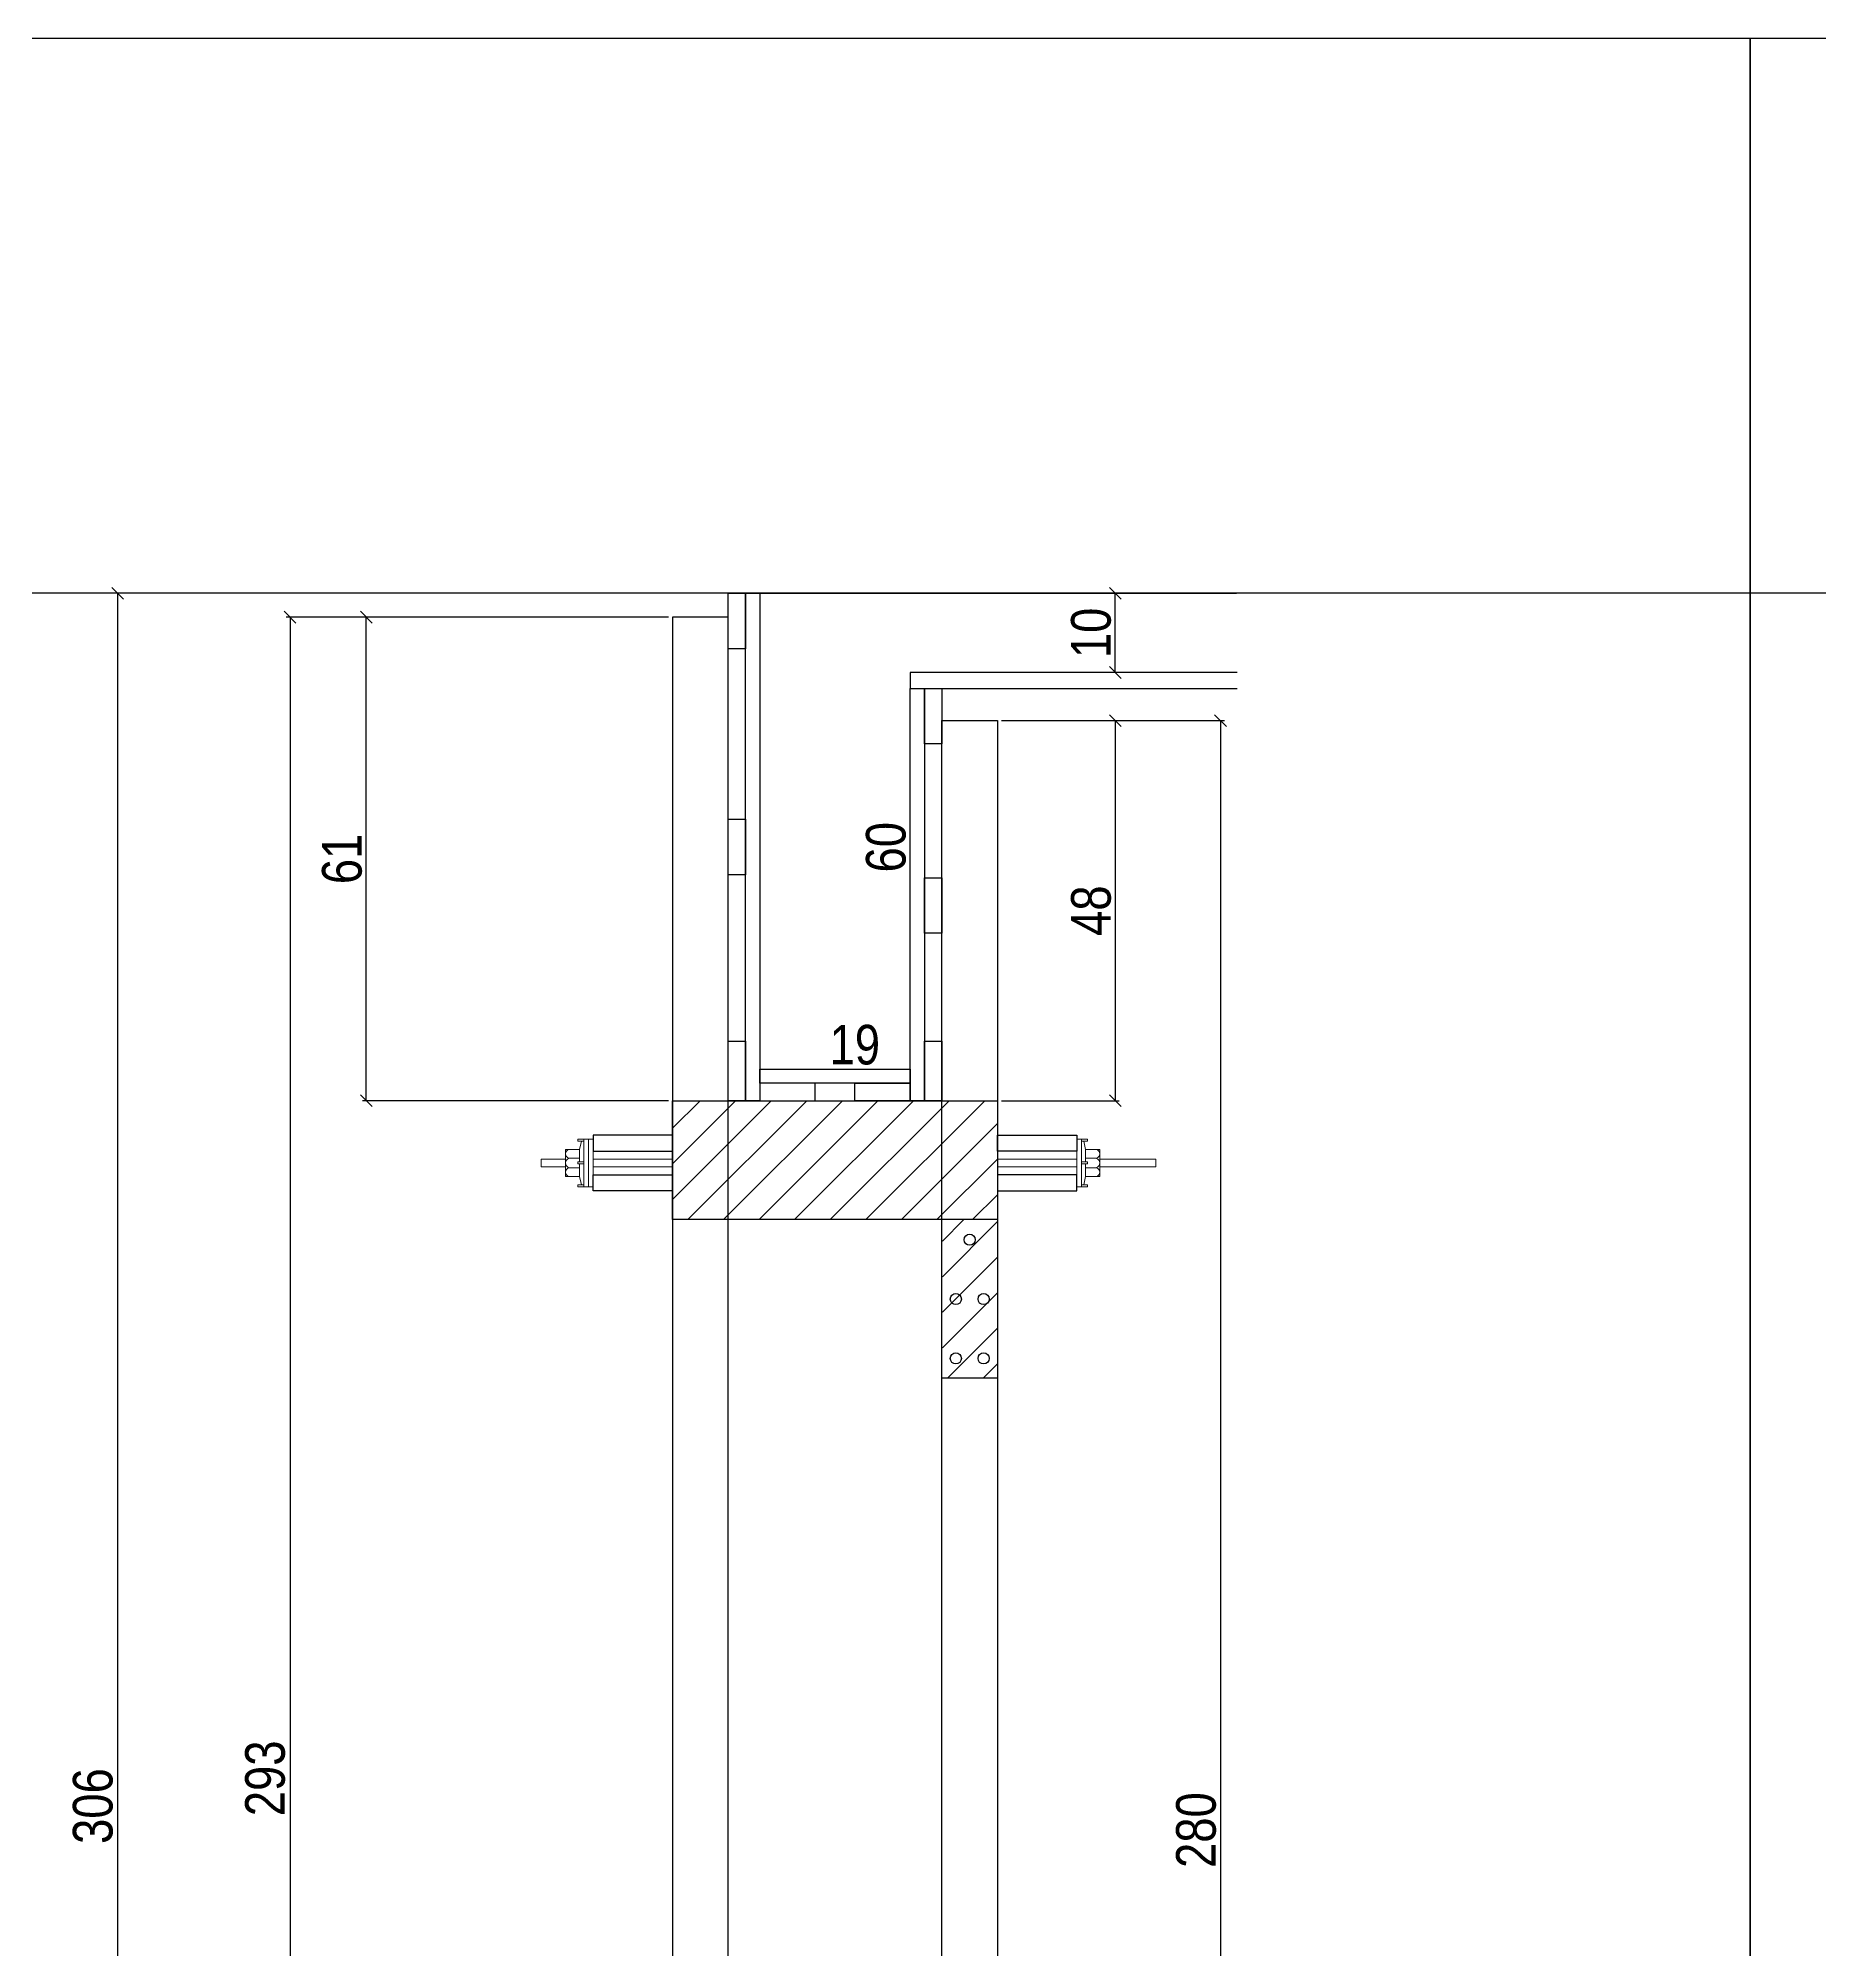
# Model space of a CAD drawing. Extents: x 17311 to 161354, y 153625 to 211469.
# Drawn here: x 18621.6 to 19071.3, y 206817.7 to 207300.1 of the extents above; entities that cross this region are included whole.
import ezdxf

# ---------------------------------------------------------------- set-up
doc = ezdxf.new("R2010")
doc.units = 0
doc.layers.get('0').update_dxf_attribs({"linetype": 'CONTINUOUS'})
doc.layers.get('DEFPOINTS').update_dxf_attribs({"linetype": 'CONTINUOUS'})
for name, color, linetype in [('8', 111, 'CONTINUOUS'), ('COTA', 241, 'CONTINUOUS'), ('detalhes', 4, 'CONTINUOUS'), ('TIRAS REESCORAMENTO', 252, 'CONTINUOUS')]:
    doc.layers.add(name, color=color, linetype=linetype)
doc.layers.add('BARRA_ANCORAGEM', color=1, linetype='CONTINUOUS', lineweight=15)
doc.styles.add('COTA TECNICA 2X', font='techl___.ttf', dxfattribs={"height": 10})
doc.dimstyles.new('SECAO', dxfattribs={"dimscale": 0.333333, "dimtxt": 5, "dimasz": 9, "dimexe": 3, "dimexo": 3, "dimgap": 3, "dimtad": 1, "dimdec": 1, "dimlfac": 0.5, "dimzin": 12, "dimdsep": 46, "dimtxsty": 'COTA TECNICA 2X', "dimblk1": 'OBLIQUE', "dimblk2": 'OBLIQUE', "dimsah": 1, "dimcen": 0.9, "dimclrd": 4, "dimclre": 4, "dimclrt": 240, "dimadec": 1, "dimazin": 3, "dimtfac": 1, "dimtdec": 1, "dimtmove": 0, "dimatfit": 3, "dimfxl": 1, "dimtolj": 1, "dimtzin": 12, "dimarcsym": 0})

# ---------------------------------------------------------------- blocks, each defined once
blk = doc.blocks.new('_Oblique')
at = {"color": 0, "linetype": 'ByBlock', "lineweight": -2}
blk.add_line((-0.5, -0.5), (0.5, 0.5), dxfattribs=at)
blk = doc.blocks.new('*D2989')
at = {"layer": 'DEFPOINTS', "color": 0, "transparency": 16777216}
for p in [(18781.74, 207154.02), (18685.19, 206567.92), (18781.74, 206567.92)]:
    blk.add_point(p, dxfattribs=at)
at = {"layer": 'detalhes', "color": 4, "lineweight": -2, "transparency": 16777216}
for p, q in [((18780.74, 207154.02), (18684.19, 207154.02)), ((18685.19, 207154.02), (18685.19, 206567.92)), ((18780.74, 206567.92), (18684.19, 206567.92))]:
    blk.add_line(p, q, dxfattribs=at)
at = {"layer": 'detalhes', "color": 4, "lineweight": -2, "transparency": 16777216, "xscale": 3, "yscale": 3, "zscale": 3}
for p, rotation in [((18685.19, 207154.02), 90), ((18685.19, 206567.92), 270)]:
    blk.add_blockref('_Oblique', p, dxfattribs=dict(at, rotation=rotation))
at = {"layer": 'detalhes', "color": 240, "transparency": 16777216, "insert": (18678.94, 206860.97), "char_height": 10, "attachment_point": 5, "rotation": 90, "style": 'COTA TECNICA 2X'}
blk.add_mtext('\\A1;293', dxfattribs=at)
blk = doc.blocks.new('*D2995')
at = {"layer": 'DEFPOINTS', "color": 0, "transparency": 16777216}
for p in [(18704.45, 207154.02), (18781.74, 207154.02), (18781.74, 207031.97)]:
    blk.add_point(p, dxfattribs=at)
at = {"layer": 'detalhes', "color": 4, "lineweight": -2, "transparency": 16777216}
for p, q in [((18780.74, 207154.02), (18703.45, 207154.02)), ((18704.45, 207031.97), (18704.45, 207154.02)), ((18780.74, 207031.97), (18703.45, 207031.97))]:
    blk.add_line(p, q, dxfattribs=at)
at = {"layer": 'detalhes', "color": 4, "lineweight": -2, "transparency": 16777216, "xscale": 3, "yscale": 3, "zscale": 3}
for p, rotation in [((18704.45, 207154.02), 90), ((18704.45, 207031.97), 270)]:
    blk.add_blockref('_Oblique', p, dxfattribs=dict(at, rotation=rotation))
at = {"layer": 'detalhes', "color": 240, "transparency": 16777216, "insert": (18698.34, 207092.99), "char_height": 10, "attachment_point": 5, "rotation": 90, "style": 'COTA TECNICA 2X'}
blk.add_mtext('\\A1;61', dxfattribs=at)
blk = doc.blocks.new('*D2976')
at = {"layer": 'DEFPOINTS', "color": 0, "transparency": 16777216}
for p in [(18863.74, 207127.89), (18863.74, 207031.97), (18893.49, 207031.97)]:
    blk.add_point(p, dxfattribs=at)
at = {"layer": 'detalhes', "color": 4, "lineweight": -2, "transparency": 16777216}
for p, q in [((18864.74, 207127.89), (18894.49, 207127.89)), ((18893.49, 207127.89), (18893.49, 207031.97)), ((18864.74, 207031.97), (18894.49, 207031.97))]:
    blk.add_line(p, q, dxfattribs=at)
at = {"layer": 'detalhes', "color": 4, "lineweight": -2, "transparency": 16777216, "xscale": 3, "yscale": 3, "zscale": 3}
for p, rotation in [((18893.49, 207127.89), 90), ((18893.49, 207031.97), 270)]:
    blk.add_blockref('_Oblique', p, dxfattribs=dict(at, rotation=rotation))
at = {"layer": 'detalhes', "color": 240, "transparency": 16777216, "insert": (18887.4, 207079.93), "char_height": 10, "attachment_point": 5, "rotation": 90, "style": 'COTA TECNICA 2X'}
blk.add_mtext('\\A1;48', dxfattribs=at)
blk = doc.blocks.new('*D2977')
at = {"layer": 'DEFPOINTS', "color": 0, "transparency": 16777216}
for p in [(18795.74, 207160.02), (18641.68, 206547.92), (18781.74, 206547.92)]:
    blk.add_point(p, dxfattribs=at)
at = {"layer": 'detalhes', "color": 4, "lineweight": -2, "transparency": 16777216}
for p, q in [((18794.74, 207160.02), (18640.68, 207160.02)), ((18641.68, 207160.02), (18641.68, 206547.92)), ((18780.74, 206547.92), (18640.68, 206547.92))]:
    blk.add_line(p, q, dxfattribs=at)
at = {"layer": 'detalhes', "color": 4, "lineweight": -2, "transparency": 16777216, "xscale": 3, "yscale": 3, "zscale": 3}
for p, rotation in [((18641.68, 207160.02), 90), ((18641.68, 206547.92), 270)]:
    blk.add_blockref('_Oblique', p, dxfattribs=dict(at, rotation=rotation))
at = {"layer": 'detalhes', "color": 240, "transparency": 16777216, "insert": (18635.46, 206853.97), "char_height": 10, "attachment_point": 5, "rotation": 90, "style": 'COTA TECNICA 2X'}
blk.add_mtext('\\A1;306', dxfattribs=at)
blk = doc.blocks.new('*D2979')
at = {"layer": 'DEFPOINTS', "color": 0, "transparency": 16777216}
for p in [(18828.78, 207160.02), (18841.74, 207160.02), (18828.78, 207039.97)]:
    blk.add_point(p, dxfattribs=at)
at = {"layer": 'detalhes', "color": 240, "transparency": 16777216, "insert": (18835.63, 207095.94), "char_height": 10, "attachment_point": 5, "rotation": 90, "style": 'COTA TECNICA 2X'}
blk.add_mtext('\\A1;60', dxfattribs=at)
blk = doc.blocks.new('*D2980')
at = {"layer": 'DEFPOINTS', "color": 0, "transparency": 16777216}
for p in [(18803.74, 207039.97), (18841.74, 207039.97), (18841.74, 207039.97)]:
    blk.add_point(p, dxfattribs=at)
at = {"layer": 'detalhes', "color": 240, "transparency": 16777216, "insert": (18827.74, 207046.05), "char_height": 10, "attachment_point": 5, "style": 'COTA TECNICA 2X'}
blk.add_mtext('\\A1;19', dxfattribs=at)
blk = doc.blocks.new('*D2983')
at = {"layer": 'DEFPOINTS', "color": 0, "transparency": 16777216}
for p in [(18893.49, 207160.02), (18893.49, 207160.02), (18893.49, 207140.02)]:
    blk.add_point(p, dxfattribs=at)
at = {"layer": 'detalhes', "color": 4, "lineweight": -2, "transparency": 16777216}
for p, q in [((18893.49, 207140.02), (18893.49, 207160.02)), ((18894.49, 207160.02), (18894.49, 207160.02)), ((18894.49, 207140.02), (18894.49, 207140.02))]:
    blk.add_line(p, q, dxfattribs=at)
at = {"layer": 'detalhes', "color": 4, "lineweight": -2, "transparency": 16777216, "xscale": 3, "yscale": 3, "zscale": 3}
for p, rotation in [((18893.49, 207160.02), 90), ((18893.49, 207140.02), 270)]:
    blk.add_blockref('_Oblique', p, dxfattribs=dict(at, rotation=rotation))
at = {"layer": 'detalhes', "color": 240, "transparency": 16777216, "insert": (18887.39, 207150.02), "char_height": 10, "attachment_point": 5, "rotation": 90, "style": 'COTA TECNICA 2X'}
blk.add_mtext('\\A1;10', dxfattribs=at)
blk = doc.blocks.new('*D2984')
at = {"layer": 'DEFPOINTS', "color": 0, "transparency": 16777216}
for p in [(18864.74, 207127.89), (18864.74, 206567.92), (18920.03, 206567.92)]:
    blk.add_point(p, dxfattribs=at)
at = {"layer": 'detalhes', "color": 4, "lineweight": -2, "transparency": 16777216}
for p, q in [((18865.74, 207127.89), (18921.03, 207127.89)), ((18920.03, 207127.89), (18920.03, 206567.92)), ((18865.74, 206567.92), (18921.03, 206567.92))]:
    blk.add_line(p, q, dxfattribs=at)
at = {"layer": 'detalhes', "color": 4, "lineweight": -2, "transparency": 16777216, "xscale": 3, "yscale": 3, "zscale": 3}
for p, rotation in [((18920.03, 207127.89), 90), ((18920.03, 206567.92), 270)]:
    blk.add_blockref('_Oblique', p, dxfattribs=dict(at, rotation=rotation))
at = {"layer": 'detalhes', "color": 240, "transparency": 16777216, "insert": (18913.91, 206847.91), "char_height": 10, "attachment_point": 5, "rotation": 90, "style": 'COTA TECNICA 2X'}
blk.add_mtext('\\A1;280', dxfattribs=at)
blk = doc.blocks.new('A$C51C4441F')
at = {"layer": 'BARRA_ANCORAGEM'}
for p, q in [((-2.25, 3.4), (-1.79, 5.5)), ((-2.25, 3.4), (-5.81, 3.39)), ((-5.81, 3.39), (-5.81, -3.39)), ((-2.25, 1.2), (-5.02, 1.2)), ((-2.25, 3.4), (-2.25, 3.4)), ((-2.25, 3.4), (-2.25, 0.25)), ((-2.25, -3.4), (-5.81, -3.39)), ((-2.25, -1.2), (-5.02, -1.2)), ((-2.25, -0.25), (-2.25, -3.4)), ((-2.25, -3.4), (-1.79, -5.5))]:
    blk.add_line(p, q, dxfattribs=at)
for points in [[(-2.7, 6), (-1.2, 6), (-1.2, 5.5), (-2.7, 5.5)], [(-1.2, -6), (0, -6), (0, 6), (-1.2, 6)], [(-2.7, 0.25), (-1.2, 0.25), (-1.2, -0.25), (-2.7, -0.25)], [(-2.7, -6), (-1.2, -6), (-1.2, -5.5), (-2.7, -5.5)]]:
    blk.add_lwpolyline(points, close=True, dxfattribs=at)
for centre, radius, start, end in [((-4.66, 2.3), 1.15, 107.7845, 252.2718), ((-4.52, 0), 1.3, 112.648, 247.4083), ((-4.66, -2.3), 1.15, 107.7845, 252.2718)]:
    blk.add_arc(centre, radius, start, end, dxfattribs=at)

msp = doc.modelspace()

# ---------------------------------------------------------------- hatches: boundary and pattern name
at = {"layer": 'COTA'}
h = msp.add_hatch(dxfattribs=at)
h.set_pattern_fill('ANSI31', color=256, scale=2, style=0)
h.set_pattern_definition([(45, (-5833.214, -6265.1016), (-4.49012806, 4.49012806), [])])
h.paths.add_polyline_path([(18863.74, 207015.26), (18863.74, 207031.97), (18781.74, 207031.97), (18781.74, 207001.97), (18863.74, 207001.97), (18863.74, 207013.26), (18863.74, 207014.26), (18863.74, 207016.26)])
h = msp.add_hatch(dxfattribs=at)
h.set_pattern_fill('ANSI31', color=256, scale=2, style=0)
h.set_pattern_definition([(45, (-4809.99, 8742.5576), (-4.49012806, 4.49012806), [])])
h.paths.add_polyline_path([(18849.86, 206961.94), (18863.86, 206961.94), (18863.86, 207001.88), (18849.86, 207001.88)])

# ---------------------------------------------------------------- linework, layer by layer
msp.add_line((18863.74, 206961.94), (18849.74, 206961.94))
at = {"linetype": 'Continuous'}
for points in [[(18781.74, 206567.92), (18795.74, 206567.92), (18795.74, 207154.02), (18781.74, 207154.02)], [(18863.74, 206567.92), (18849.74, 206567.92), (18849.74, 207127.89), (18863.74, 207127.89)], [(18863.74, 207001.97), (18781.74, 207001.97), (18781.74, 207031.97), (18863.74, 207031.97)]]:
    msp.add_lwpolyline(points, close=True, dxfattribs=at)
for centre in [(18856.74, 206996.88), (18853.24, 206981.91), (18860.24, 206981.91), (18853.24, 206966.94), (18860.24, 206966.94)]:
    msp.add_circle(centre, 1.4)
at = {"layer": '8', "color": 5, "linetype": 'Continuous'}
for points in [[(19053.72, 206335.31), (18456.91, 206335.31), (18456.91, 207300.1), (19053.72, 207300.1)], [(19650.53, 206335.31), (19053.72, 206335.31), (19053.72, 207300.1), (19650.53, 207300.1)]]:
    msp.add_lwpolyline(points, close=True, dxfattribs=at)
at = {"layer": 'BARRA_ANCORAGEM'}
for points in [[(18760.54, 207022.26), (18761.74, 207022.26), (18761.74, 207010.26), (18760.54, 207010.26)], [(18884.94, 207022.26), (18883.74, 207022.26), (18883.74, 207010.26), (18884.94, 207010.26)], [(18748.54, 207015.26), (18754.72, 207015.26), (18754.72, 207017.26), (18748.54, 207017.26)], [(18761.74, 207015.26), (18781.74, 207015.26), (18781.74, 207017.26), (18761.74, 207017.26)], [(18883.74, 207015.26), (18863.74, 207015.26), (18863.74, 207017.26), (18883.74, 207017.26)], [(18889.55, 207015.26), (18903.74, 207015.26), (18903.74, 207017.26), (18889.55, 207017.26)]]:
    msp.add_lwpolyline(points, close=True, dxfattribs=at)
at = {"layer": 'TIRAS REESCORAMENTO', "linetype": 'ByBlock'}
for p, q in [((22634.59, 207160.02), (17860.1, 207160.02)), ((18803.74, 207160.02), (18924.08, 207160.02)), ((18841.74, 207136.02), (18924.22, 207136.02))]:
    msp.add_line(p, q, dxfattribs=at)
for points in [[(18795.74, 207160.02), (18800.14, 207160.02), (18800.14, 207146.02), (18795.74, 207146.02)], [(18845.34, 207136.02), (18849.74, 207136.02), (18849.74, 207122.02), (18845.34, 207122.02)], [(18795.74, 207102.99), (18800.14, 207102.99), (18800.14, 207088.99), (18795.74, 207088.99)], [(18845.34, 207088.23), (18849.74, 207088.23), (18849.74, 207074.23), (18845.34, 207074.23)], [(18795.74, 207046.97), (18800.14, 207046.97), (18800.14, 207031.97), (18795.74, 207031.97)], [(18845.34, 207046.97), (18849.74, 207046.97), (18849.74, 207031.97), (18845.34, 207031.97)], [(18841.74, 207036.37), (18803.74, 207036.37), (18803.74, 207039.97), (18841.74, 207039.97)], [(18817.7, 207031.97), (18817.7, 207036.37), (18803.74, 207036.37), (18803.74, 207031.97)], [(18827.77, 207031.97), (18827.77, 207036.37), (18841.74, 207036.37), (18841.74, 207031.97)], [(18761.74, 207019.26), (18781.74, 207019.26), (18781.74, 207023.26), (18761.74, 207023.26)], [(18883.74, 207019.26), (18863.74, 207019.26), (18863.74, 207023.26), (18883.74, 207023.26)], [(18761.74, 207013.26), (18781.74, 207013.26), (18781.74, 207009.26), (18761.74, 207009.26)], [(18883.74, 207013.26), (18863.74, 207013.26), (18863.74, 207009.26), (18883.74, 207009.26)]]:
    msp.add_lwpolyline(points, close=True, dxfattribs=at)
for points in [[(18803.74, 207031.97), (18800.14, 207031.97), (18800.14, 207160.02), (18803.74, 207160.02), (18803.74, 207031.97)], [(18924.22, 207140.02), (18841.74, 207140.02), (18841.74, 207136.02), (18924.22, 207136.02)], [(18845.34, 207031.97), (18841.74, 207031.97), (18841.74, 207136.02), (18845.34, 207136.02), (18845.34, 207031.97)]]:
    msp.add_lwpolyline(points, dxfattribs=at)

# ---------------------------------------------------------------- block references
at = {"layer": 'BARRA_ANCORAGEM', "xscale": -1, "rotation": 180}
msp.add_blockref('A$C51C4441F', (18760.54, 207016.26), dxfattribs=at)
at = {"layer": 'BARRA_ANCORAGEM', "xscale": -1}
msp.add_blockref('A$C51C4441F', (18883.74, 207016.26), dxfattribs=at)

# ---------------------------------------------------------------- dimensions: what is measured, and where the dimension line sits
at = {"layer": 'detalhes', "color": 3}
for base, p1, p2, picture, middle in [((18641.6823, 206547.9232), (18795.7369, 207160.0163), (18781.7369, 206547.9232), '*D2977', (18635.463, 206853.9698)), ((18893.49, 207160.02), (18893.49, 207140.02), (18893.49, 207160.02), '*D2983', (18887.39, 207150.02)), ((18685.1857, 206567.9232), (18781.7369, 207154.0163), (18781.7369, 206567.9232), '*D2989', (18678.9372, 206860.9698)), ((18704.45, 207154.02), (18781.74, 207031.97), (18781.74, 207154.02), '*D2995', (18698.34, 207092.99)), ((18893.49, 207031.97), (18863.74, 207127.89), (18863.74, 207031.97), '*D2976', (18887.4, 207079.93)), ((18920.03, 206567.92), (18864.74, 207127.89), (18864.74, 206567.92), '*D2984', (18913.91, 206847.91))]:
    dim = msp.add_linear_dim(base=base, p1=p1, p2=p2, angle=90, dimstyle='SECAO', dxfattribs=at)
    dim.commit()
    dim.dimension.update_dxf_attribs({"geometry": picture, "text_midpoint": middle})
dim = msp.add_linear_dim(base=(18841.74, 207160.02), p1=(18828.78, 207039.97), p2=(18828.78, 207160.02), angle=90, dimstyle='SECAO', override={"dimse1": 1, "dimse2": 1, "dimsd1": 1, "dimsd2": 1}, dxfattribs=at)
dim.commit()
dim.dimension.update_dxf_attribs({"geometry": '*D2979', "text_midpoint": (18841.74, 207095.94), "dimtype": 160})
dim = msp.add_linear_dim(base=(18841.74, 207039.97), p1=(18803.74, 207039.97), p2=(18841.74, 207039.97), dimstyle='SECAO', override={"dimse1": 1, "dimse2": 1, "dimsd1": 1, "dimsd2": 1}, dxfattribs=at)
dim.commit()
dim.dimension.update_dxf_attribs({"geometry": '*D2980', "text_midpoint": (18827.74, 207039.97), "dimtype": 160})

doc.saveas('drawing.dxf')
